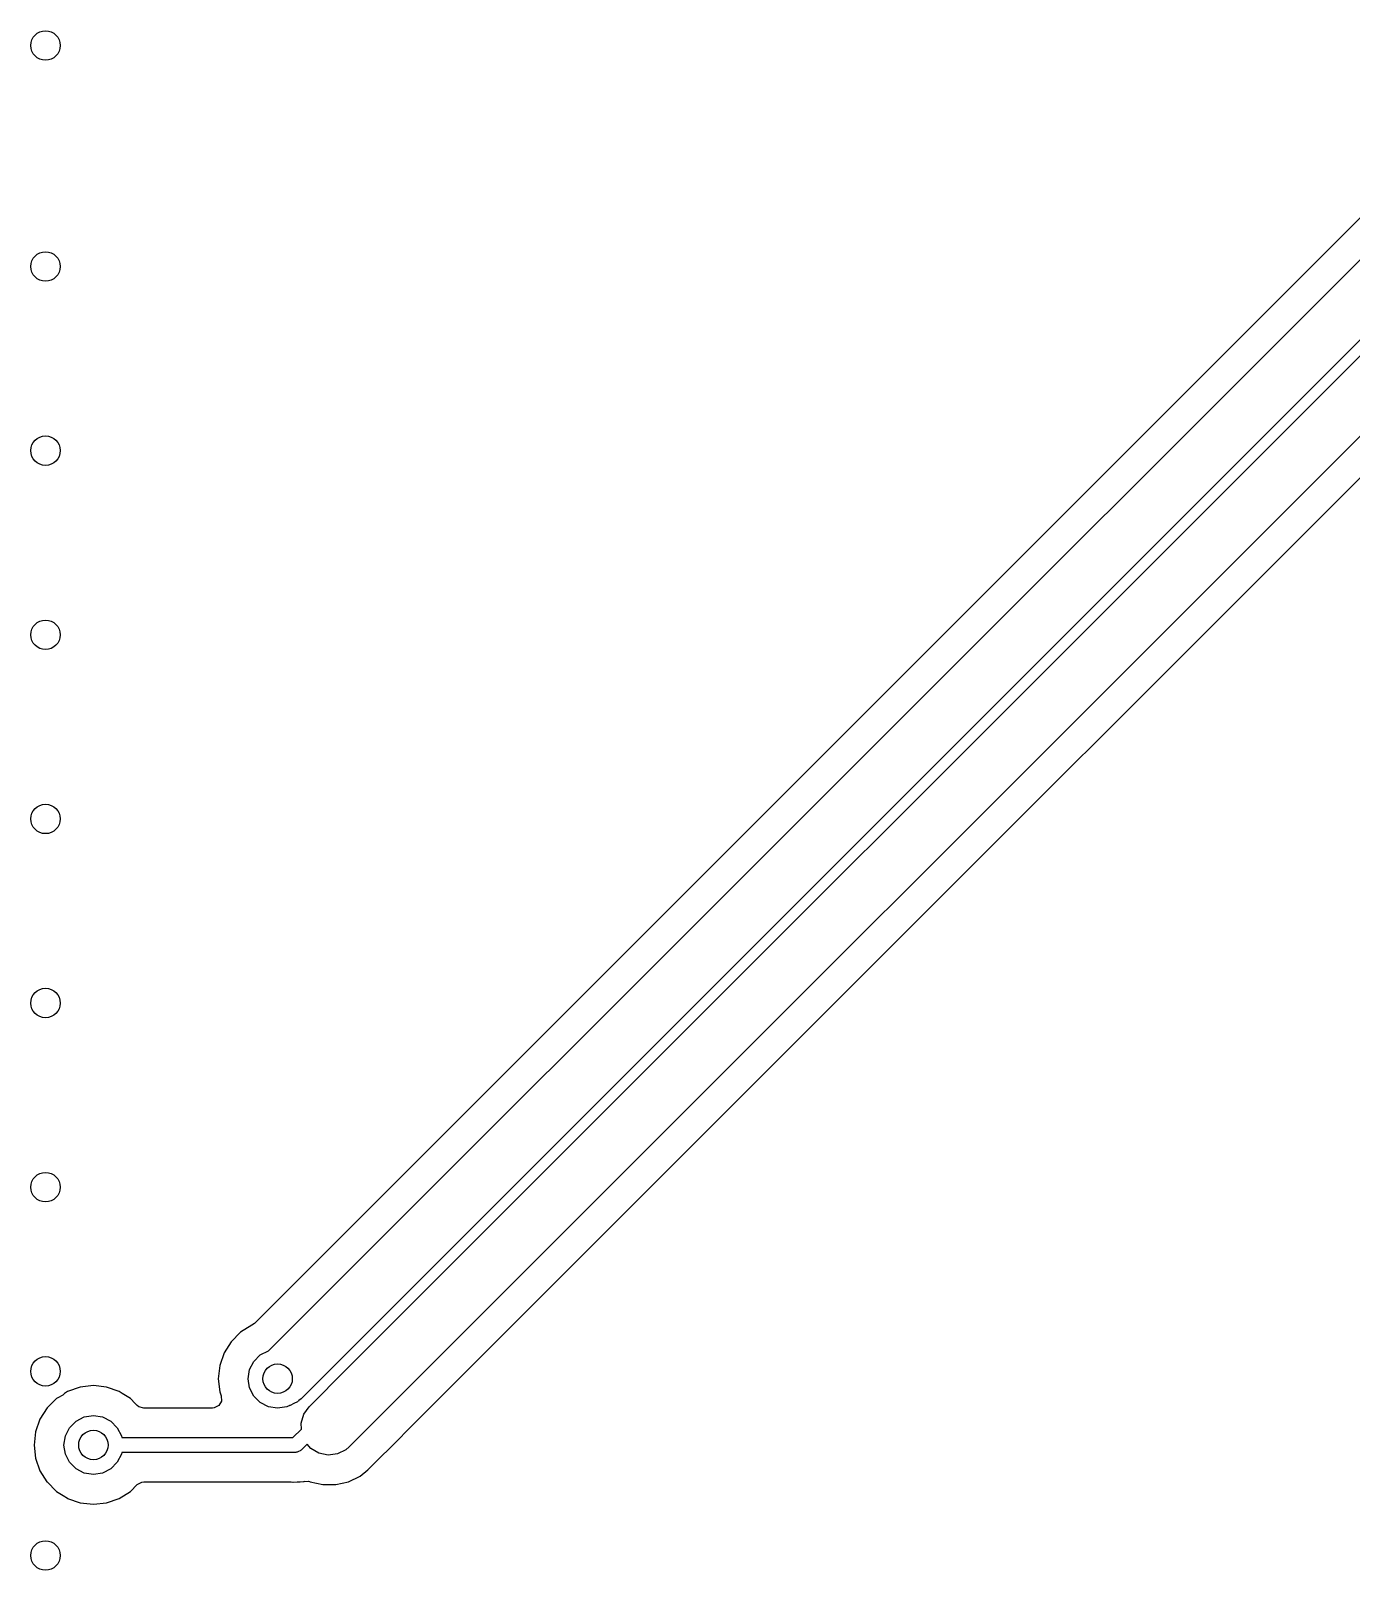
# Model space of a CAD drawing. Extents: x 0.71 to 7.56, y -5.16 to -0.79.
# Drawn here: x 2.177 to 2.883, y -3.768 to -2.945 of the extents above; entities that cross this region are included whole.
import ezdxf

# ---------------------------------------------------------------- set-up
doc = ezdxf.new("R2010")
doc.units = 0
doc.header["$MEASUREMENT"] = 0
doc.layers.add('BLACK', color=7, linetype='CONTINUOUS')

msp = doc.modelspace()

# ---------------------------------------------------------------- linework, layer by layer
at = {"layer": 'BLACK', "linetype": 'CONTINUOUS'}
for p, q in [((2.89827, -3.03423), (2.29671, -3.63579)), ((2.30447, -3.65033), (2.91547, -3.03934)), ((2.94134, -3.05633), (2.3216, -3.67607)), ((2.34593, -3.66034), (2.95185, -3.05441)), ((2.97773, -3.0714), (2.36736, -3.68177)), ((2.57931, -3.49213), (2.99032, -3.08111)), ((2.37707, -3.69436), (2.57931, -3.49213)), ((2.29529, -3.63678), (2.28928, -3.64056)), ((2.29538, -3.63674), (2.29529, -3.63678)), ((2.29671, -3.63579), (2.29538, -3.63674)), ((2.28928, -3.64056), (2.28426, -3.64558)), ((2.28048, -3.65159), (2.27814, -3.6583)), ((2.28426, -3.64558), (2.28048, -3.65159)), ((2.29631, -3.6561), (2.2998, -3.65261)), ((2.2998, -3.65261), (2.30419, -3.65038)), ((2.30419, -3.65038), (2.30447, -3.65033)), ((2.27814, -3.6583), (2.27734, -3.66535)), ((2.27814, -3.6583), (2.27814, -3.6583)), ((2.29331, -3.66535), (2.29408, -3.66049)), ((2.29408, -3.66049), (2.29631, -3.6561)), ((2.32597, -3.6803), (2.34592, -3.66034)), ((2.34592, -3.66034), (2.34593, -3.66034)), ((2.21063, -3.66907), (2.20357, -3.66987)), ((2.21769, -3.66987), (2.21063, -3.66907)), ((2.21063, -3.66907), (2.21063, -3.66907)), ((2.27734, -3.66535), (2.27734, -3.66535)), ((2.27734, -3.66535), (2.27814, -3.67241)), ((2.29408, -3.67022), (2.29331, -3.66535)), ((2.19086, -3.67599), (2.18583, -3.68101)), ((2.19154, -3.67556), (2.19086, -3.67599)), ((2.1943, -3.67416), (2.19154, -3.67556)), ((2.19518, -3.67328), (2.1943, -3.67416)), ((2.19687, -3.67221), (2.19518, -3.67328)), ((2.20357, -3.66987), (2.19687, -3.67221)), ((2.20357, -3.66987), (2.20357, -3.66987)), ((2.22439, -3.67221), (2.21769, -3.66987)), ((2.21769, -3.66987), (2.21769, -3.66987)), ((2.22596, -3.6732), (2.22439, -3.67221)), ((2.2304, -3.67599), (2.22596, -3.6732)), ((2.23297, -3.67856), (2.2304, -3.67599)), ((2.27904, -3.67734), (2.27767, -3.67972)), ((2.27814, -3.67241), (2.27814, -3.67241)), ((2.27814, -3.67241), (2.2789, -3.67459)), ((2.2789, -3.67459), (2.27904, -3.67734)), ((2.29631, -3.67461), (2.29408, -3.67022)), ((2.2998, -3.67809), (2.29631, -3.67461)), ((2.31969, -3.67769), (2.31773, -3.67865)), ((2.32003, -3.67741), (2.31969, -3.67769)), ((2.3202, -3.67732), (2.32003, -3.67741)), ((2.32041, -3.67708), (2.3202, -3.67732)), ((2.3216, -3.67607), (2.32041, -3.67708)), ((2.18583, -3.68101), (2.18206, -3.68703)), ((2.20137, -3.68805), (2.20576, -3.68581)), ((2.20576, -3.68581), (2.21063, -3.68504)), ((2.21063, -3.68504), (2.2155, -3.68581)), ((2.2155, -3.68581), (2.21989, -3.68805)), ((2.23407, -3.67965), (2.23297, -3.67856)), ((2.23488, -3.68031), (2.23407, -3.67965)), ((2.23752, -3.68108), (2.23488, -3.68031)), ((2.27429, -3.68108), (2.23752, -3.68108)), ((2.27523, -3.68099), (2.27429, -3.68108)), ((2.27767, -3.67972), (2.27523, -3.68099)), ((2.30419, -3.68033), (2.2998, -3.67809)), ((2.30906, -3.6811), (2.30419, -3.68033)), ((2.31392, -3.68033), (2.30906, -3.6811)), ((2.31467, -3.67995), (2.31392, -3.68033)), ((2.31521, -3.67988), (2.31467, -3.67995)), ((2.31549, -3.67974), (2.31521, -3.67988)), ((2.31581, -3.67969), (2.31549, -3.67974)), ((2.31773, -3.67865), (2.31581, -3.67969)), ((2.32164, -3.68914), (2.32307, -3.68436)), ((2.32307, -3.68436), (2.32597, -3.6803)), ((2.36736, -3.68177), (2.3474, -3.70173)), ((2.36736, -3.68177), (2.36736, -3.68177)), ((2.17971, -3.69373), (2.17891, -3.70079)), ((2.18206, -3.68703), (2.17971, -3.69373)), ((2.17971, -3.69373), (2.17971, -3.69373)), ((2.19565, -3.69592), (2.19789, -3.69153)), ((2.19789, -3.69153), (2.20137, -3.68805)), ((2.21989, -3.68805), (2.22337, -3.69153)), ((2.22337, -3.69153), (2.22561, -3.69592)), ((2.31727, -3.69685), (2.32177, -3.69234)), ((2.32177, -3.69234), (2.32164, -3.68914)), ((2.37605, -3.69539), (2.37707, -3.69436)), ((2.37707, -3.69436), (2.37707, -3.69436)), ((2.17891, -3.70079), (2.17891, -3.70079)), ((2.17891, -3.70079), (2.17971, -3.70784)), ((2.19488, -3.70079), (2.19565, -3.69592)), ((2.19565, -3.70565), (2.19488, -3.70079)), ((2.22561, -3.69592), (2.22575, -3.69685)), ((2.22575, -3.69685), (2.31727, -3.69685)), ((2.32495, -3.7003), (2.32168, -3.70357)), ((2.32689, -3.70258), (2.32495, -3.7003)), ((2.33117, -3.70513), (2.32689, -3.70258)), ((2.3474, -3.70173), (2.34549, -3.70335)), ((2.35732, -3.71411), (2.3758, -3.69563)), ((2.3758, -3.69563), (2.37581, -3.69563)), ((2.37581, -3.69563), (2.37605, -3.69539)), ((2.37605, -3.69539), (2.37605, -3.69539)), ((2.17971, -3.70784), (2.17971, -3.70784)), ((2.17971, -3.70784), (2.18206, -3.71455)), ((2.19789, -3.71004), (2.19565, -3.70565)), ((2.20137, -3.71353), (2.19789, -3.71004)), ((2.22337, -3.71004), (2.21989, -3.71353)), ((2.22561, -3.70565), (2.22337, -3.71004)), ((2.22575, -3.70472), (2.22561, -3.70565)), ((2.3189, -3.70472), (2.22575, -3.70472)), ((2.3192, -3.70463), (2.3189, -3.70472)), ((2.31951, -3.70468), (2.3192, -3.70463)), ((2.32033, -3.70426), (2.31951, -3.70468)), ((2.32121, -3.70397), (2.32033, -3.70426)), ((2.3214, -3.70372), (2.32121, -3.70397)), ((2.32168, -3.70357), (2.3214, -3.70372)), ((2.33606, -3.70616), (2.33117, -3.70513)), ((2.34101, -3.70554), (2.33606, -3.70616)), ((2.34549, -3.70335), (2.34101, -3.70554)), ((2.18206, -3.71455), (2.18579, -3.72049)), ((2.20576, -3.71576), (2.20137, -3.71353)), ((2.21063, -3.71654), (2.20576, -3.71576)), ((2.2155, -3.71576), (2.21063, -3.71654)), ((2.21989, -3.71353), (2.2155, -3.71576)), ((2.34696, -3.72039), (2.35324, -3.71736)), ((2.35324, -3.71736), (2.35732, -3.71411)), ((2.35324, -3.71736), (2.35324, -3.71736)), ((2.35732, -3.71411), (2.35732, -3.71411)), ((2.35732, -3.71411), (2.35732, -3.71411)), ((2.18579, -3.72049), (2.18583, -3.72056)), ((2.18583, -3.72056), (2.19086, -3.72558)), ((2.19086, -3.72558), (2.19441, -3.72782)), ((2.22439, -3.72936), (2.2304, -3.72558)), ((2.2304, -3.72558), (2.23407, -3.72192)), ((2.23407, -3.72192), (2.23648, -3.7206)), ((2.23648, -3.7206), (2.23752, -3.72049)), ((2.23752, -3.72049), (2.31625, -3.72049)), ((2.31625, -3.72049), (2.31729, -3.7206)), ((2.31729, -3.7206), (2.31748, -3.72064)), ((2.31748, -3.72064), (2.31951, -3.7205)), ((2.31951, -3.7205), (2.31969, -3.72049)), ((2.31969, -3.72049), (2.32031, -3.72049)), ((2.32031, -3.72049), (2.32092, -3.7204)), ((2.32092, -3.7204), (2.32109, -3.72039)), ((2.32109, -3.72039), (2.32313, -3.72024)), ((2.32313, -3.72024), (2.32347, -3.72017)), ((2.32313, -3.72024), (2.32313, -3.72024)), ((2.32313, -3.72024), (2.32313, -3.72024)), ((2.32347, -3.72017), (2.3235, -3.7203)), ((2.3235, -3.7203), (2.3256, -3.72015)), ((2.3256, -3.72015), (2.32617, -3.72031)), ((2.32617, -3.72031), (2.3264, -3.72039)), ((2.3264, -3.72039), (2.3332, -3.72194)), ((2.3332, -3.72194), (2.3332, -3.72194)), ((2.3332, -3.72194), (2.3332, -3.72194)), ((2.3332, -3.72194), (2.3332, -3.72194)), ((2.3332, -3.72194), (2.34017, -3.72194)), ((2.34017, -3.72194), (2.34696, -3.72039)), ((2.34017, -3.72194), (2.34017, -3.72194)), ((2.34017, -3.72194), (2.34017, -3.72194)), ((2.34017, -3.72194), (2.34017, -3.72194)), ((2.19441, -3.72782), (2.19675, -3.72928)), ((2.19675, -3.72928), (2.19687, -3.72936)), ((2.19687, -3.72936), (2.20357, -3.73171)), ((2.20357, -3.73171), (2.20357, -3.73171)), ((2.20357, -3.73171), (2.21063, -3.7325)), ((2.21063, -3.7325), (2.21769, -3.73171)), ((2.21063, -3.7325), (2.21063, -3.7325)), ((2.21063, -3.7325), (2.21063, -3.7325)), ((2.21769, -3.73171), (2.22439, -3.72936)), ((2.21769, -3.73171), (2.21769, -3.73171)), ((2.21769, -3.73171), (2.21769, -3.73171))]:
    msp.add_line(p, q, dxfattribs=at)
at = {"layer": 'BLACK'}
for centre in [(2.18504, -2.95276), (2.18504, -3.07087), (2.18504, -3.16929), (2.18504, -3.26772), (2.18504, -3.36614), (2.18504, -3.46457), (2.18504, -3.56299), (2.18504, -3.66142), (2.30906, -3.66535), (2.21063, -3.70079), (2.18504, -3.75984)]:
    msp.add_circle(centre, 0.007874, dxfattribs=at)

doc.saveas('drawing.dxf')
